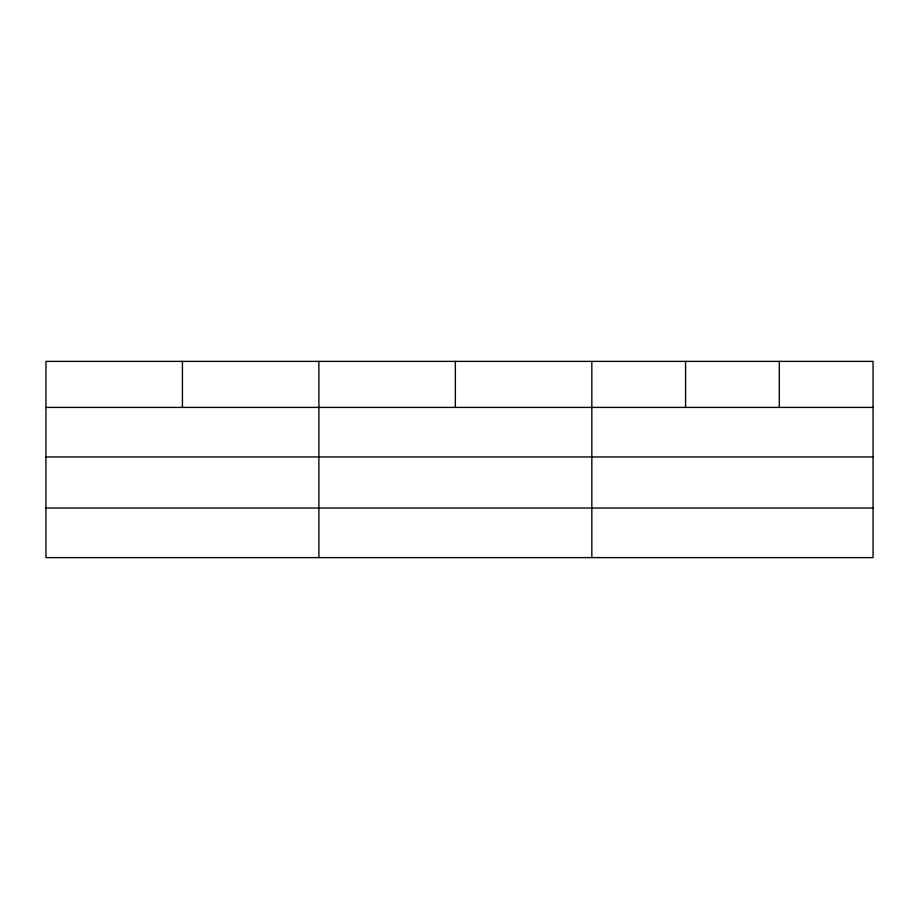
<?xml version="1.0" encoding="UTF-8"?>
<svg xmlns="http://www.w3.org/2000/svg" width="919" height="919" viewBox="0 0 919 919"><rect width="100%" height="100%" fill="white"/><g stroke="black" fill="none" stroke-linecap="round" stroke-linejoin="round"><path stroke-width="1.38" d="M873.05 456.973L873.05 361.385L45.95 361.385L45.95 557.615L873.05 557.615L873.05 456.973L45.95 456.973M45.95 407.404L873.05 407.404M45.95 508.046L873.05 508.046M779.312 361.385L779.312 407.404M685.574 361.385L685.574 407.404M591.836 361.385L591.836 557.615M455.364 361.385L455.364 407.404M318.893 361.385L318.893 557.615M182.422 361.385L182.422 407.404"/></g></svg>
